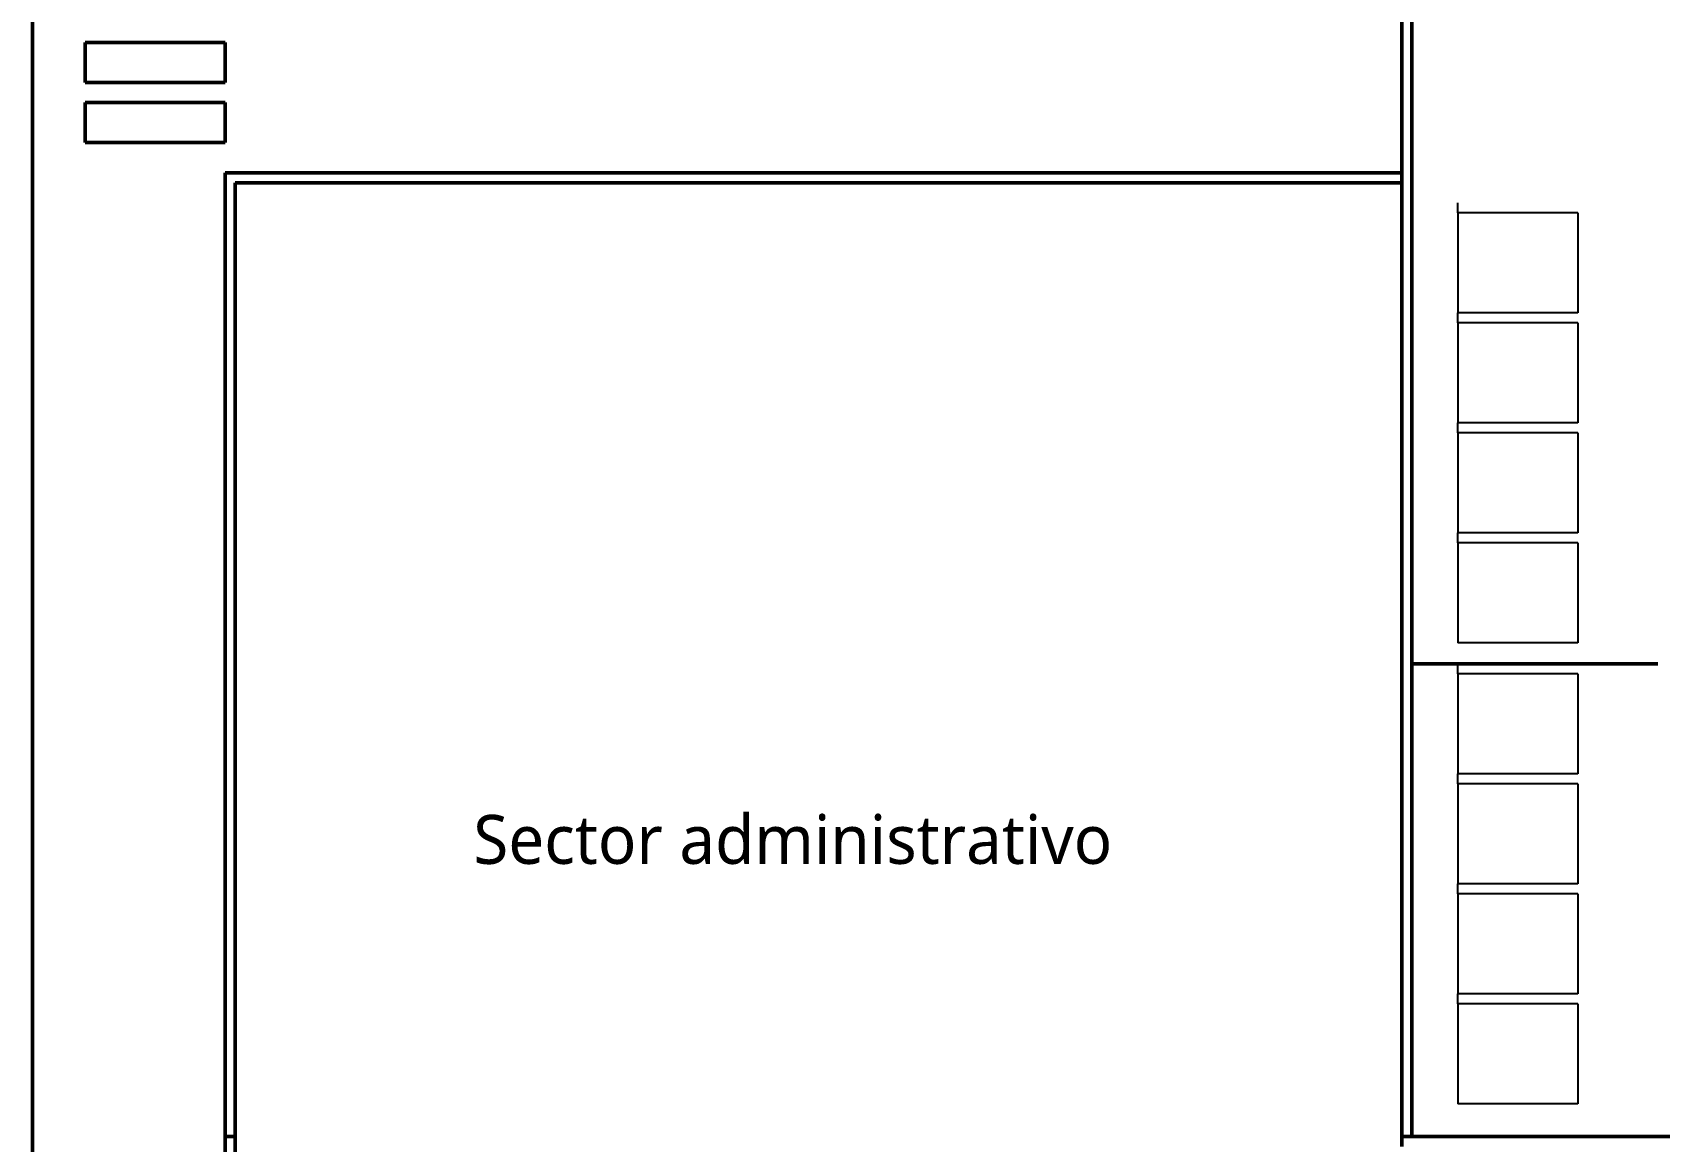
# Model space of a CAD drawing. Header units: millimetres. Extents: x 44692 to 659456, y -26273 to 96111.
# Drawn here: x 241236 to 257497, y 504 to 11590 of the extents above; entities that cross this region are included whole.
import ezdxf

# ---------------------------------------------------------------- set-up
doc = ezdxf.new("R2010")
doc.units = ezdxf.units.MM
doc.header["$LTSCALE"] = 100
doc.linetypes.add('DASHEDX2', pattern=[3.048, 2.54, -0.508])
for name, color, linetype in [('Area proceso', 90, 'DASHEDX2'), ('Mesas-estantes', 230, 'Continuous'), ('rotulo', 211, 'Continuous')]:
    doc.layers.add(name, color=color, linetype=linetype)
doc.layers.add('Paredes', color=7, linetype='Continuous', lineweight=50)
doc.styles.add('OpenSans', font='OpenSans-Regular.ttf')

msp = doc.modelspace()

# ---------------------------------------------------------------- linework, layer by layer
at = {"layer": 'Area proceso'}
for p, q in [((255481.347, 9789.037), (255481.347, 9889.037)), ((255481.347, 8689.037), (255481.347, 8789.037)), ((255481.347, 7589.037), (255481.347, 7689.037)), ((255481.347, 6489.037), (255481.347, 6589.037)), ((255481.347, 5179.159), (255481.347, 5279.159)), ((255481.347, 4079.159), (255481.347, 4179.159)), ((255481.347, 2979.159), (255481.347, 3079.159)), ((255481.347, 1879.159), (255481.347, 1979.159))]:
    msp.add_line(p, q, dxfattribs=at)
at = {"layer": 'Mesas-estantes'}
for p, q in [((255481.347, 9789.037), (255481.347, 9289.037)), ((256679.969, 9789.037), (255481.347, 9789.037)), ((256679.969, 9789.037), (256679.969, 9289.037)), ((255481.347, 9289.037), (255481.347, 8789.037)), ((256679.969, 9289.037), (256679.969, 8789.037)), ((256679.969, 8789.037), (255481.347, 8789.037)), ((255481.347, 8689.037), (255481.347, 8189.037)), ((256679.969, 8689.037), (255481.347, 8689.037)), ((256679.969, 8689.037), (256679.969, 8189.037)), ((255481.347, 8189.037), (255481.347, 7689.037)), ((256679.969, 8189.037), (256679.969, 7689.037)), ((256679.969, 7689.037), (255481.347, 7689.037)), ((255481.347, 7589.037), (255481.347, 7089.037)), ((256679.969, 7589.037), (255481.347, 7589.037)), ((256679.969, 7589.037), (256679.969, 7089.037)), ((255481.347, 7089.037), (255481.347, 6589.037)), ((256679.969, 7089.037), (256679.969, 6589.037)), ((256679.969, 6589.037), (255481.347, 6589.037)), ((255481.347, 6489.037), (255481.347, 5989.037)), ((256679.969, 6489.037), (255481.347, 6489.037)), ((256679.969, 6489.037), (256679.969, 5989.037)), ((255481.347, 5989.037), (255481.347, 5489.037)), ((256679.969, 5989.037), (256679.969, 5489.037)), ((256679.969, 5489.037), (255481.347, 5489.037)), ((255481.347, 5179.159), (255481.347, 4679.159)), ((256679.969, 5179.159), (255481.347, 5179.159)), ((256679.969, 5179.159), (256679.969, 4679.159)), ((255481.347, 4679.159), (255481.347, 4179.159)), ((256679.969, 4679.159), (256679.969, 4179.159)), ((256679.969, 4179.159), (255481.347, 4179.159)), ((255481.347, 4079.159), (255481.347, 3579.159)), ((256679.969, 4079.159), (255481.347, 4079.159)), ((256679.969, 4079.159), (256679.969, 3579.159)), ((255481.347, 3579.159), (255481.347, 3079.159)), ((256679.969, 3579.159), (256679.969, 3079.159)), ((256679.969, 3079.159), (255481.347, 3079.159)), ((255481.347, 2979.159), (255481.347, 2479.159)), ((256679.969, 2979.159), (255481.347, 2979.159)), ((256679.969, 2979.159), (256679.969, 2479.159)), ((255481.347, 2479.159), (255481.347, 1979.159)), ((256679.969, 2479.159), (256679.969, 1979.159)), ((256679.969, 1979.159), (255481.347, 1979.159)), ((255481.347, 1879.159), (255481.347, 1379.159)), ((256679.969, 1879.159), (255481.347, 1879.159)), ((256679.969, 1879.159), (256679.969, 1379.159)), ((255481.347, 1379.159), (255481.347, 879.159)), ((256679.969, 1379.159), (256679.969, 879.159)), ((256679.969, 879.159), (255481.347, 879.159))]:
    msp.add_line(p, q, dxfattribs=at)
at = {"layer": 'Paredes'}
for p, q in [((241235.5, 6130.504), (241235.5, 22339.5)), ((254920.343, 1250.828), (254920.343, 13250.828)), ((255020.343, 13250.828), (255020.343, 1250.828)), ((243160.07, 11489.933), (241760.07, 11489.933)), ((241760.07, 11489.933), (241760.07, 11089.933)), ((243160.07, 11289.933), (243160.07, 11489.933)), ((243160.07, 11089.933), (243160.07, 11289.933)), ((241760.07, 11089.933), (243160.07, 11089.933)), ((243160.07, 10889.933), (241760.07, 10889.933)), ((241760.07, 10889.933), (241760.07, 10489.933)), ((243160.07, 10689.933), (243160.07, 10889.933)), ((243160.07, 10489.933), (243160.07, 10689.933)), ((241760.07, 10489.933), (243160.07, 10489.933)), ((254920.343, 10187.5), (243161.997, 10187.5)), ((243161.997, 10187.5), (243161.997, 10087.5)), ((243161.997, 10087.5), (243161.997, 553.583)), ((243261.997, 553.583), (243261.997, 10087.5)), ((243261.997, 10087.5), (254920.343, 10087.5)), ((241235.5, -5514.5), (241235.5, 6130.504)), ((256679.969, 5279.159), (255020.343, 5279.159)), ((256679.969, 5279.159), (257479.784, 5279.159)), ((254920.343, 1250.828), (254920.343, 553.583)), ((255020.343, 553.583), (255020.343, 1250.828)), ((243261.997, 553.583), (243161.997, 553.583)), ((243261.997, -6403.24), (243261.997, 553.583)), ((254920.343, 453.583), (254920.343, 553.583)), ((254920.343, 553.583), (258228.635, 553.583))]:
    msp.add_line(p, q, dxfattribs=at)
at = {"layer": 'Paredes', "color": 0}
msp.add_line((243161.997, -9188.858), (243161.997, 553.583), dxfattribs=at)

# ---------------------------------------------------------------- texts
at = {"layer": 'rotulo', "insert": (245641, 3767.959), "char_height": 489.1722, "width": 7712, "attachment_point": 1, "style": 'OpenSans'}
msp.add_mtext('Sector administrativo', dxfattribs=at)

doc.saveas('drawing.dxf')
